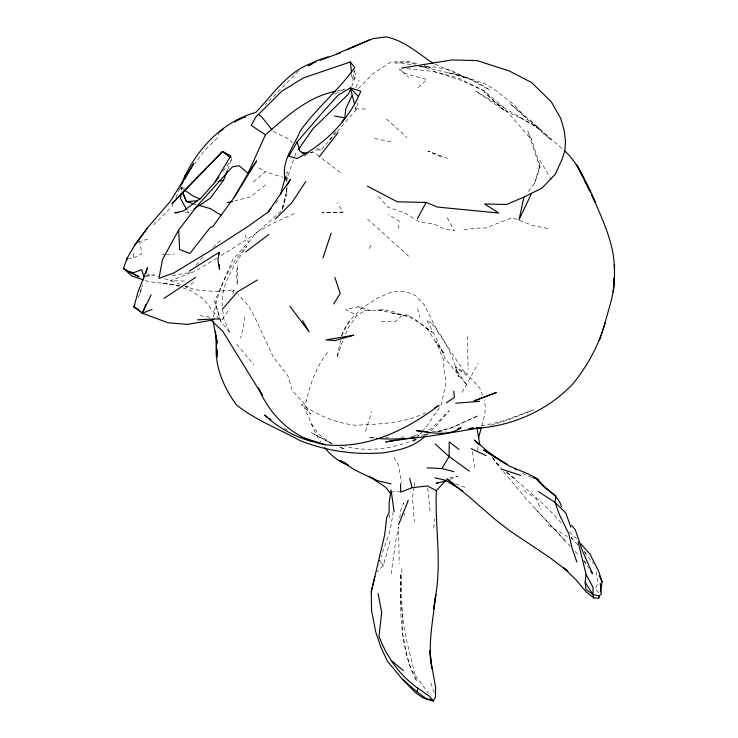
<?xml version="1.0" encoding="UTF-8"?>
<svg xmlns="http://www.w3.org/2000/svg" width="738" height="738" viewBox="0 0 738 738"><rect width="100%" height="100%" fill="white"/><g stroke="black" fill="none" stroke-linecap="round" stroke-linejoin="round"><path stroke-width="0.55" stroke-dasharray="3.69 2.77" d="M286.962 186.696L286.916 193.596L282.184 210.164L277.101 214.823M287.008 180.948L287.073 171.742L286.215 178.384M401.933 568.721C399.304 606.525 399.046 647.088 416.712 681.681L406.361 639.652L402.311 613.767L400.642 573.657L400.282 596.378L402.182 612.023L402.68 633.684L406.822 654.984L411.121 669.698L428.52 693.314M128.052 258.392L133.523 257.857L134.058 250.182M398.603 228.522L399.129 221.013L388.308 214.481M477.698 450.318L478.095 445.484M244.675 316.98L243.641 326.03L240.653 338.069M433.741 528.057L434.765 518.906M399.756 517.947L400.771 510.207L403.787 502.892L404.046 506.056M391.131 573.74L395.623 541.544L398.594 526.794L399.166 563.712M414.11 487.135L412.459 497.799L414.387 521.683M414.276 486.065L414.94 481.794M393.28 511.591L390.264 530.244L380.946 556.922M232.95 294.268L233.697 289.84L216.455 291.584L195.312 289.803L185.865 286.335M354.185 71.208L355.91 75.313L352.349 80.608L354.341 69.787M213.54 316.916C217.212 290.403 228.531 265.68 246.833 246.095C234.822 264.831 219.241 285.357 222.572 308.964M282.433 209.103L285.929 194.242L281.999 209.26M138.154 297.645L140.045 293.456L141.631 286.768M337.128 131.668L356.011 109.962L358.548 100.027M340.67 339.96L336.86 357.865L342.736 340.688M341.842 335.541L343.004 331.113L348.963 321.454L362.201 307.912L376.795 298.503L391.011 292.22L396.269 291.685L406.177 291.713L415.669 295.643L424.11 304.536L438.381 332.93L466.582 375.208L455.245 367.035L467.025 373.714L479.848 388.225L482.514 395.623M481.803 425.844C484.11 417.533 486.932 408.262 484.027 399.848M390.162 540.88L383.299 565.437L377.136 571.95M140.045 293.456L142.554 284.813M534.552 183.393L539.875 165.404L531.701 139.906L527.864 131.309L539.893 167.554L534.552 183.393L526.6 193.679M365.458 431.389L371.758 411.73M286.003 181.76L294.277 157.462M294.637 156.401L295.717 153.236L297.654 150.497M351.703 86.494L355.91 75.313M219.592 131.751L217.027 138.357L204.011 150.995L194.933 163.707M227.618 169.814L231.64 159.482L231.012 156.77M175.912 197.655L180.017 187.378M345.476 334.342L348.216 327.986L356.722 315.357L365.264 310.643C377.321 311.058 389.415 307.764 400.328 315.006C413.012 316.159 422.477 325.357 432.367 332.432L411.97 317.202L377.404 309.831L386.195 309.729M222.719 310.098L223.882 319.194L230.228 333.336L220.699 321.168L214.767 301.325L233.033 259.066L248.411 242.332L255.966 232.867L269.776 224.822L296.233 212.655M355.781 87.591L359.221 80.387M369.277 248.614L371.14 244.785M341.583 335.725L349.554 320.735M462.099 392.487L478.298 363.179M327.524 352.469C314.628 368.594 308.871 388.492 304.702 408.354L316.501 435.236L320.781 442.071M215.671 319.877L222.406 319.25L229.583 308.678M329.655 139.943L335.384 131.641M222.913 171.382L231.64 159.482L230.819 158.117M232.046 291.814L233.697 289.84L236.797 293.106M190.441 271.935L189.002 273.641L170.524 280.689L187.046 281.058M196.188 265.117L203.374 256.603M275.468 203.476L279.167 199.14M303.973 156.133L316.233 149.823L320.827 150.183L336.39 132.508M358.262 88.615L373.686 73.108L390.762 62.14L408.04 61.337L416.601 63.616M415.494 438.842L412.57 442.108L416.536 439.092M416.232 438.031L421.352 432.32M422.09 431.509L426.481 426.61L441.315 404.738L446.176 381.638L443.741 368.548L443.861 360.421L435.743 341.353L444.562 354.139L436.01 342.552L426.444 327.755M298.586 70.977L265.228 104.768M153.596 224.906L172.627 205.874L170.487 201.142M418.095 87.739L426.878 79.473L404.83 73.403L399.489 69.031L408.806 77.462M212.959 247.433L221.022 239.878M276.252 215.597L254.979 234.278L220.773 255.754M425.826 435.457L427.505 433.953M430.872 430.927L435.088 427.154L449.174 410.679L431.472 428.64L426.361 430.854M402.072 315.652L394.83 321.759L379.48 321.279M138.181 242.636L139.703 241.372L147.6 239.241M253.355 181.871L265.468 171.825L282.755 177.295M185.229 286.796L187.461 287.147L194.758 281.224M265.505 184.869L250.45 196.898L234.822 200.847M185.007 212.609L188.421 212.544L191.28 210.662M216.926 258.125L193.854 271.935L169.703 275.975M391.039 492.68L393.631 491.324L399.784 491.905M335.098 93.837L344.784 88.818M133.523 257.857L141.89 253.798L139.703 241.372M449.995 479.386L457.708 476.01L447.634 478.418M414.101 436.158L422.274 432.625M415.3 439.313C393.52 448.916 368.225 452.163 345.015 446.425M425.817 412.708C403.852 423.483 379.037 424.092 355.061 425.236C335.799 422.892 317.543 415.3 301.685 404.203L310.606 414.156L303.715 403.013L292.239 390.485L287.755 375.402L273.466 357.349L256.104 320.015L248.678 305.919L237.571 293.918M145.045 276.353L149.242 274.868L153.956 274.988L158.264 276.473M490.705 425.356L507.2 420.245L533.675 409.885L499.571 421.979L479.801 426.278M423.686 435.282L430.236 433.538M436.785 431.795L450.973 428.022L478.298 415.669L450.973 428.022L436.739 431.61M421.407 435.475L429.073 433.538M337.266 90.885L344.84 89.067M371.186 310.919L358.391 306.722L345.679 309.545L356.722 315.357M146.207 276.335L153.956 274.988M463.879 229.813L474.903 228.171L485.604 227.987L512.366 217.618L532.679 225.505L547.744 228.476M400.845 437.256L405.42 436.859M411.131 436.361L419.119 435.669M432.2 431.748L445.752 431.066M343.087 212.138L322.165 212.83L343.087 212.138L337.312 202.885M162.259 254.49L165.543 254.389M166.64 254.352L174.306 254.112M310.486 152.748L314.951 152.674L319.812 156.88M374.406 437.625L368.649 437.643L374.36 438.188M385.909 437.588L388.216 437.579M355.218 108.68L365.578 109.076M419.645 66.402L435.974 67.195L449.94 69.787L467.209 78.514L456.444 74.566L447.772 72.601L468.612 78.348L489.672 89.99C469.147 74.833 443.686 72.121 419.645 66.402L430.586 68.016L423.889 66.346M407.302 68.699L433.676 71.457L458.593 78.034L484.349 90.958L502.661 106.401L531.701 139.906M392.173 313.161L408.843 315.255M179.666 285.901L161.843 283.069L180.847 285.91M200.026 315.624L210.099 317.257M215.69 318.161L222.406 319.25M185.256 286.731L187.461 287.147M410.937 64.695L403.317 63.21L395.402 62.97L408.252 62.453L417.182 64.676M374.553 138.495L392.847 142.111M181.197 187.351L187.166 188.707M424.092 65.599L427.302 66.457M194.122 203.891L196.308 204.527M433.676 71.457L461.158 80.35L484.349 90.958M145.1 280.495L148.181 281.538L174.242 284.665L178.55 286.233M164.722 278.696L181.668 284.785M531.794 477.228L525.308 474.921L520.594 472.117M182.858 287.802L191.474 290.938L203.54 299.222L220.699 321.168L214.767 301.325M448.067 158.504L427.985 151.069L443.815 158.117M455.54 483.824L465.041 487.394M435.116 64.141L461.241 75.608L485.18 83.929L494.571 89.519L513.611 104.298L526.019 118.062L509.774 103.541L530.336 120.285L551.111 139.952L526.877 119.178L531.194 121.613L564.358 150.663M317.229 148.559L320.827 150.183M273.309 131.438L289.37 139.353L292.137 142.738M331.63 443.566L311.408 432.662L331.639 443.676L318.65 434.147L310.735 423.095M284.665 428.51L287.516 430.097M358.391 306.722L365.264 310.643M548.039 525.401L567.513 536.526M258.937 167.941L265.468 171.825M523.879 490.53L536.074 498.565L541.212 509.571M147.545 273.715L149.242 274.868M181.133 187.766L183.947 189.703M340.449 172.415L320.624 157.581M506.84 472.505L515.65 479.386M367.561 219.103L409.664 257.101M492.329 457.606L496.333 462.966L501.406 467.505M506.48 472.034C525.714 488.943 546.157 504.58 562.448 524.552M386.371 118.929L407.062 137.545M569.395 531.766L576.738 539.008M598.592 592.688L595.179 589.09L598.075 583.002L595.732 568.786M571.111 537.439L577.697 544.93M584.524 552.172L593.38 563.85M503.519 471.757L526.867 499.608L570.317 546.332M575.05 551.351L578.989 555.529M583.721 560.539L586.092 563.048M535.576 509.257L565.585 541.323M492.541 457.772L500.668 467.689M378.557 196.345L388.133 207.295L405.365 213.199L419.793 222.203L433.409 223.808L443.842 228.623L454.359 230.865L446.813 216.954M236.741 344.185L254.02 365.015M496.333 462.966L499.93 467.366M378.806 559.874L383.299 565.437L379.83 560.133M583.74 560.806L588.786 568.278M571.221 537.412L572.384 539.303M584.348 550.982L586.046 553.777M539.847 160.1L551.304 179.546M394 457.375L398.511 465.244L401.592 482.809M187.295 210.551L188.421 212.544M244.933 234.712L248.411 242.332M180.644 188.162L181.539 190.238M180.423 186.354L182.037 190.432M430.909 682.927L434.184 692.908M417.671 308.668L419.904 317.395M355.172 106.65L356.011 109.962M472.421 451.619L474.783 467.486M389.35 514.755L389.775 517.818M286.279 188.107L286.916 193.596L286.399 188.089M351.639 74.031L352.349 80.608M427.745 488.113L430.282 512.975M404.655 513.436L404.821 515.539M467.357 336.242L468.196 369.48M539.875 165.404L539.893 167.554M237.774 265.948L237.396 285.117L235.939 274.37L237.774 265.948M344.295 448.99L339 446.776L344.295 448.99M519.847 117.637L503.897 110.156L475.678 91.06L538.915 128.32L519.847 117.637M431.306 323.133L426.536 319.895L435.724 336.98L445.18 358.686L467.053 385.411L455.77 368.852L458.649 376.749C453.363 357.33 444.922 338.161 431.306 323.133M503.897 110.156L483.87 91.641L503.897 110.156"/><path stroke-width="1.11" d="M445.383 480.862L436.37 490.641C434.783 525.373 441.684 560.133 435.807 594.8C433.418 617.512 428.298 640.418 431.093 663.324M614.099 277.866C614.772 293.337 608.758 307.857 605.188 322.654C598.841 345.163 587.356 366.269 572.494 384.286C545.594 412.459 507.421 428.077 468.824 428.677L473.215 427.717M614.367 269.066C614.385 241.003 600.123 215.736 590.151 190.201C582.854 176.244 576.415 161.271 564.358 150.663M613.527 287.451L613.333 292.008L614.45 277.47L614.505 264.665L614.403 266.944M613.629 285.172L613.915 278.337M429.876 650.455L430.365 657.862L435.595 687.447L435.438 697.133L433.344 701.1L432.662 699.873L426.638 698.941L417.274 692.069L417.597 688.047C399.71 675.288 386.592 656.774 379.009 636.276L381.675 612.549L378.114 593.509M341.74 122.416L344.923 117.803L345.67 109.242L351.851 95.82M126.742 260.643L126.954 258.503L134.362 245.8L147.194 228.18L170.487 201.142L193.78 163.55L184.491 179.417M394.101 511.535L391.066 490.041L389.203 502.08L389.064 512.707L386.73 517.412L384.618 535.216L371.269 591.793L371.565 610.686L375.808 632.245L380.965 647.346L387.201 660.907L402.358 679.237L415.937 693.083L423.584 698.185L433.344 701.1M600.215 583.361L601.35 594.016L599.247 595.778L593.057 594.671L586 589.524L585.169 582.356L586.064 574.339L578.103 541.812M189.408 271.086L218.955 252.396L217.978 260.791L219.5 269.287L219.352 264.785M178.172 212.747L174.758 212.812L183.181 211.16L201.059 197.959L214.859 182.36L230.8 155.866L222.599 151.438L181.17 193.863L180.542 198.587L186.732 209.546M433.492 609.154L434.027 605.843M434.378 603.629L435.807 594.8L433.658 608.702M600.354 591.904L602.125 581.904L598.573 571.046L589.902 554.053L580.871 543.906M401.573 68.099L451.979 59.944L477.126 60.59L509.257 70.959L531.609 82.564L551.268 101.752L560.723 118.412L564.219 130.478L565.474 141.456L564.828 150.976L562.116 159.26L555.188 174.399L541.812 188.199L523.952 197.101L519.045 219.721L531.637 193.236M371.269 591.793L374.858 576.526M143.209 280.071L143.993 276.722L141.604 269.674L133.735 272.617L128.744 271.815L123.495 268.429L126.954 258.503M567.965 571.194L563.601 567.873L576.184 579.967L585.954 591.701L593.721 597.891L598.629 598.269L599.247 595.778M478.593 437.8L481.222 428.022M280.403 194.731L285.366 177.074M145.995 272.922L147.563 267.525L138.209 291.335L133.901 307.063L140.82 311.87M599.385 340.43L605.188 322.654M598.629 598.269L599.293 596.193M322.912 257.968L331.196 233.134M194.149 208.789L210.395 198.181L223.586 180.146L227.212 170.847M398.658 524.57L408.252 500.299M180.626 186.077C193.808 152.388 219.97 122.416 255.68 112.49C273.724 93.855 289.508 68.819 315.956 61.844M197.526 319.84L215.339 318.844L211.179 320.292L187.249 324.416L167.969 322.737L142.277 313.235L145.976 304.231M350.485 89.39L348.401 94.095L313.106 128.606L298.3 149.583M335.107 91.401C307.386 96.992 286.123 116.964 265.422 134.777L248.069 173.301L234.278 197.258L212.765 226.594L209.989 227.784L189.943 253.429L179.675 249.592L178.642 230.044L196.382 206.852L232.359 166.862L239.084 165.718L248.069 173.301L256.667 160.875L234.278 197.258M134.842 304.969L133.901 307.063L136.29 308.124L142.277 313.235L152.037 309.425M142.277 313.235L151.115 294.868M417.487 218.568L426.094 202.452L437.468 207.064L498.759 213.042L484.552 203.956L506.517 204.463L523.952 197.101M178.642 230.044L162.508 259.481L158.965 278.401L173.744 272.977L209.02 251.621L247.977 226.455L268.079 212.129L271.04 208.669M287.128 185.229L290.541 179.269L268.079 212.129M181.585 184.371L183.328 181.4M297.22 141.853L288.798 156.17L297.036 158.532C324.738 143.965 348.908 120.423 360.799 91.198L350.393 87.887L338.087 95.193L321.676 113.477L297.22 141.853L299.628 150.949L305.117 154.067M427.081 467.846L441.887 468.556L449.091 456.499L449.257 441.822L458.99 449.46M333.705 303.936L340.218 293.475L334.849 277.359M305.707 181.622L291.805 202.766L275.514 218.78M147.194 228.18L134.362 245.8M214.859 182.36L218.882 176.871M319.12 156.963L338.041 132.674M222.359 309.296L237.47 291.833L257.442 279.942M184.924 175.598L187.157 173.116M181.17 193.863L172.415 203.402L222.599 151.438L229.998 157.452M424.977 436.213C414.239 447.034 398.797 450.263 384.304 452.745C355.531 455.097 326.639 451.269 299.794 440.494C278.623 428.76 255.763 420.3 236.547 405.024C223.346 387.016 214.066 365.282 216.52 342.543L216.621 344.729M245.634 251.953L268.78 234.518M219.592 131.751L223.208 129.196M446.518 402.745L454.387 397.339L453.796 391.232M195.616 277.396L164.011 298.392M434.359 408.086L438.981 405.356C406.906 429.774 366.666 449.368 325.375 444.728C295.145 439.534 270.698 416.905 259.02 389.129M234.435 122.047L242.387 117.96L245.699 117.148M347.026 49.953L354.627 46.125L373.179 38.607L386.269 36.9C404.507 40.682 418.142 53.394 433.021 63.219M313.069 63.431L308.207 65.83L316.445 60.802L328.013 56.789M351.971 47.73L369.461 39.87M337.063 53.717L354.627 46.125M438.344 482.421L436.278 483.307L446.01 480.918M320.061 60.304L340.024 52.97M436.37 490.641L427.357 485.945L412.108 487.689L400.706 492.145L400.503 483.777M285.265 179.306C280.818 161.373 293.973 146.244 300.467 130.635C316.584 108.006 338.558 90.313 354.738 67.619L350.329 61.974L303.438 77.896L281.621 91.346L255.966 116.945L251.151 125.395L265.422 134.777M457.828 428.713L461.038 427.68C447.966 436.841 430.909 432.496 416.361 430.614L427.68 431.979M218.134 181.53L223.586 180.146M227 202.821L232.581 201.409M414.959 437.597L385.688 441.905L395.605 440.171M397.81 439.793L400.014 439.405M481.822 427.588C447.025 432.911 412.072 441.333 376.648 438.4M197.655 200.736L186.474 201.64L182.443 192.314M455.614 403.225L479.571 401.315M301.556 152.886L308.253 152.784M426.094 202.452L397.312 201.806L367.386 186.124M334.72 116.05L344.923 117.803M346.104 463.464L339.904 460.429L354.867 469.977L376.878 480.613L391.039 483.87M434.94 477.79L445.992 480.392M441.887 468.556L453.833 471.647M194.122 203.891L186.474 201.64L182.839 192.47M198.494 205.173L210.514 208.697L220.893 215.118M302.396 437.486L325.375 444.728M500.899 468.944L520.779 475.42M143.052 279.794L131.751 275.957L123.495 268.429L125.755 270.265M501.905 461.693C513.316 469.23 526.904 471.905 538.27 479.534C544.921 489.949 558.112 494.063 561.48 506.738M532.873 477.615L538.27 479.534M348.299 464.949C338.807 462.126 330.818 455.189 324.665 447.634M301.169 437.145L312.857 441.711C294.73 437.016 278.281 427.689 264.518 415.033L267.248 416.915M200.266 199.029L193.31 196.133L184.878 190.339M471.222 448.639L486.204 455.65M128.744 271.815L139.095 276.759L126.235 270.173M514.93 468.741L516.821 469.866M507.227 464.211L483.538 449.949L497.043 458.658M372.164 477.763L376.878 480.613M446.702 481.028L462.791 490.881M538.648 491.711L555.022 502.43L565.815 513.002L570.889 527.273M269.066 418.169L270.892 419.415M417.597 688.047L428.806 695.768L432.662 699.873M369.203 476.342L385.836 487.412L390.181 493.122M258.235 114.325L261.63 116.77L271.935 129.713M469.386 471.148L449.091 456.499L435.18 443.962M454.027 484.119L446.859 478.934L469.017 496.729L495.475 519.736L509.875 530.88L548.832 556.922L565.972 569.764M500.899 461.149L487.661 451.352L474.423 440.106L478.39 444.276M392.136 661.156L403.391 670.593M402.358 679.237L417.274 692.069M211.179 320.292L222.682 331.159L262.433 395.559L258.374 387.718M536.729 479.525L544.607 487.55L555.862 495.991L555.022 502.43L559.524 514.903L568.795 533.786L572.061 548.131L576.83 561.978M358.188 96.447L350.393 87.887L354.609 104.445M571.71 525.373L575.419 530.078L582.337 550.52L592.568 573.878L590.677 571.083M289.923 306.279L309.121 331.851L302.598 320.633M585.169 582.356L593.057 594.671L593.721 597.891M586.064 574.339L593.029 587.328L593.057 594.671M586.055 183.458L576.839 164.943L582.356 176.078M584.856 181.142L588.869 189.251M591.378 194.315L595.391 202.415L591.489 194.481M587.596 186.539L590.52 192.498M599.422 575.788L602.125 581.904M409.682 478.206L412.108 487.689M213.125 321.205L217.24 343.069L216.105 335.596M476.905 427.164L479.801 444.839M215.459 331.325L215.782 333.456M431.379 665.51L431.813 668.794L429.922 650.538M350.329 61.974L351.519 72.942M215.302 331.39L217.212 356.805L216.834 349.12M218.955 252.396L219.029 254.647M496.12 392.598L474.137 400.891L496.12 392.598M353.613 335.227L334.766 340.615L326.002 339.886L353.613 335.227"/></g></svg>
